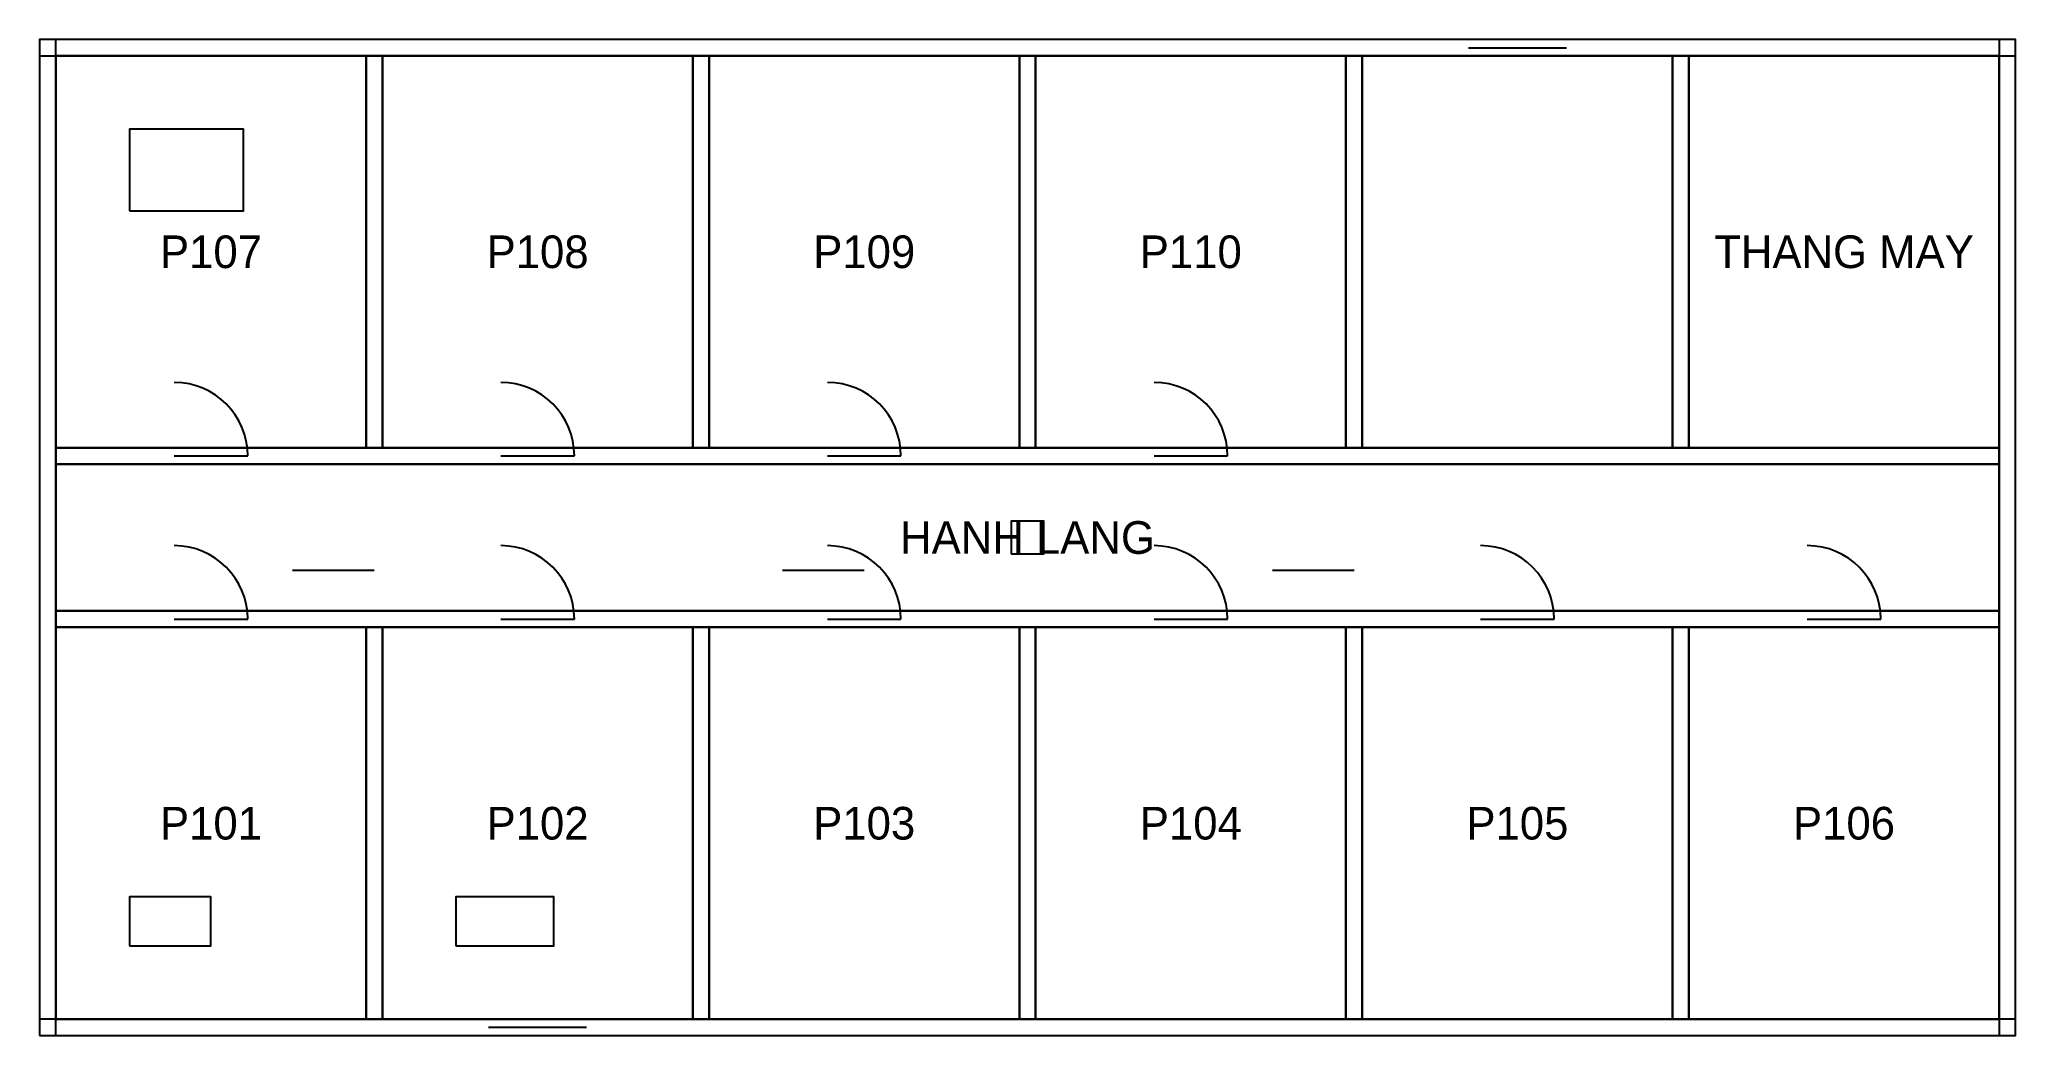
# Model space of a CAD drawing. Header units: metres. Extents: x -0.1 to 24.1, y -0.1 to 12.1.
import ezdxf
from ezdxf.enums import TextEntityAlignment as Align

# ---------------------------------------------------------------- set-up
doc = ezdxf.new("R2010")
doc.units = ezdxf.units.M
for name, color, linetype in [('A-AREA', 5, 'Continuous'), ('A-AREA-IDEN', 2, 'Continuous'), ('A-COLS', 1, 'Continuous'), ('A-DETL', 8, 'Continuous'), ('A-DOOR', 3, 'Continuous'), ('A-FURN', 30, 'Continuous'), ('A-GLAZ', 4, 'Continuous'), ('A-STRS', 6, 'Continuous'), ('A-WALL', 7, 'Continuous')]:
    doc.layers.add(name, color=color, linetype=linetype)

# ---------------------------------------------------------------- blocks, each defined once
blk = doc.blocks.new('DOOR')
blk.add_line((-0.45, 0), (0.45, 0))
blk.add_arc((-0.45, 0), 0.9, 0, 90)

msp = doc.modelspace()

# ---------------------------------------------------------------- linework, layer by layer
at = {"layer": 'A-AREA'}
for points in [[(0.1, 7.1), (3.9, 7.1), (3.9, 11.9), (0.1, 11.9)], [(4.1, 7.1), (7.9, 7.1), (7.9, 11.9), (4.1, 11.9)], [(8.1, 7.1), (11.9, 7.1), (11.9, 11.9), (8.1, 11.9)], [(12.1, 7.1), (15.9, 7.1), (15.9, 11.9), (12.1, 11.9)], [(20.1, 7.1), (23.9, 7.1), (23.9, 11.9), (20.1, 11.9)], [(0.1, 5.1), (23.9, 5.1), (23.9, 6.9), (0.1, 6.9)], [(0.1, 0.1), (3.9, 0.1), (3.9, 4.9), (0.1, 4.9)], [(4.1, 0.1), (7.9, 0.1), (7.9, 4.9), (4.1, 4.9)], [(8.1, 0.1), (11.9, 0.1), (11.9, 4.9), (8.1, 4.9)], [(12.1, 0.1), (15.9, 0.1), (15.9, 4.9), (12.1, 4.9)], [(16.1, 0.1), (19.9, 0.1), (19.9, 4.9), (16.1, 4.9)], [(20.1, 0.1), (23.9, 0.1), (23.9, 4.9), (20.1, 4.9)]]:
    msp.add_lwpolyline(points, close=True, dxfattribs=at)
at = {"layer": 'A-COLS'}
msp.add_lwpolyline([(11.8, 5.8), (12.2, 5.8), (12.2, 6.2), (11.8, 6.2)], close=True, dxfattribs=at)
at = {"layer": 'A-DETL'}
for p, q in [((3, 5.6), (4, 5.6)), ((9, 5.6), (10, 5.6)), ((15, 5.6), (16, 5.6))]:
    msp.add_line(p, q, dxfattribs=at)
at = {"layer": 'A-FURN'}
for points in [[(1, 10), (2.4, 10), (2.4, 11), (1, 11)], [(1, 1), (2, 1), (2, 1.6), (1, 1.6)], [(5, 1), (6.2, 1), (6.2, 1.6), (5, 1.6)]]:
    msp.add_lwpolyline(points, close=True, dxfattribs=at)
at = {"layer": 'A-GLAZ'}
for p, q in [((17.4, 12), (18.6, 12)), ((5.4, 0), (6.6, 0))]:
    msp.add_line(p, q, dxfattribs=at)
at = {"layer": 'A-STRS'}
msp.add_lwpolyline([(16.1, 7.1), (19.9, 7.1), (19.9, 11.9), (16.1, 11.9)], close=True, dxfattribs=at)
at = {"layer": 'A-WALL'}
for points in [[(-0.1, 11.9), (24.1, 11.9), (24.1, 12.1), (-0.1, 12.1)], [(-0.1, -0.1), (0.1, -0.1), (0.1, 12.1), (-0.1, 12.1)], [(3.9, 7.1), (4.1, 7.1), (4.1, 11.9), (3.9, 11.9)], [(7.9, 7.1), (8.1, 7.1), (8.1, 11.9), (7.9, 11.9)], [(11.9, 7.1), (12.1, 7.1), (12.1, 11.9), (11.9, 11.9)], [(15.9, 7.1), (16.1, 7.1), (16.1, 11.9), (15.9, 11.9)], [(19.9, 7.1), (20.1, 7.1), (20.1, 11.9), (19.9, 11.9)], [(23.9, -0.1), (24.1, -0.1), (24.1, 12.1), (23.9, 12.1)], [(0.1, 6.9), (23.9, 6.9), (23.9, 7.1), (0.1, 7.1)], [(0.1, 4.9), (23.9, 4.9), (23.9, 5.1), (0.1, 5.1)], [(3.9, 0.1), (4.1, 0.1), (4.1, 4.9), (3.9, 4.9)], [(7.9, 0.1), (8.1, 0.1), (8.1, 4.9), (7.9, 4.9)], [(11.9, 0.1), (12.1, 0.1), (12.1, 4.9), (11.9, 4.9)], [(15.9, 0.1), (16.1, 0.1), (16.1, 4.9), (15.9, 4.9)], [(19.9, 0.1), (20.1, 0.1), (20.1, 4.9), (19.9, 4.9)], [(-0.1, -0.1), (24.1, -0.1), (24.1, 0.1), (-0.1, 0.1)]]:
    msp.add_lwpolyline(points, close=True, dxfattribs=at)

# ---------------------------------------------------------------- block references
at = {"layer": 'A-DOOR'}
for p in [(2, 7), (6, 7), (10, 7), (14, 7), (2, 5), (6, 5), (10, 5), (14, 5), (18, 5), (22, 5)]:
    msp.add_blockref('DOOR', p, dxfattribs=at)

# ---------------------------------------------------------------- texts
at = {"layer": 'A-AREA-IDEN'}
for s, p in [('P107', (2, 9.5)), ('P108', (6, 9.5)), ('P109', (10, 9.5)), ('P110', (14, 9.5)), ('THANG MAY', (22, 9.5)), ('HANH LANG', (12, 6)), ('P101', (2, 2.5)), ('P102', (6, 2.5)), ('P103', (10, 2.5)), ('P104', (14, 2.5)), ('P105', (18, 2.5)), ('P106', (22, 2.5))]:
    msp.add_text(s, height=0.4, dxfattribs=at).set_placement(p, align=Align.MIDDLE_CENTER)

doc.saveas('drawing.dxf')
